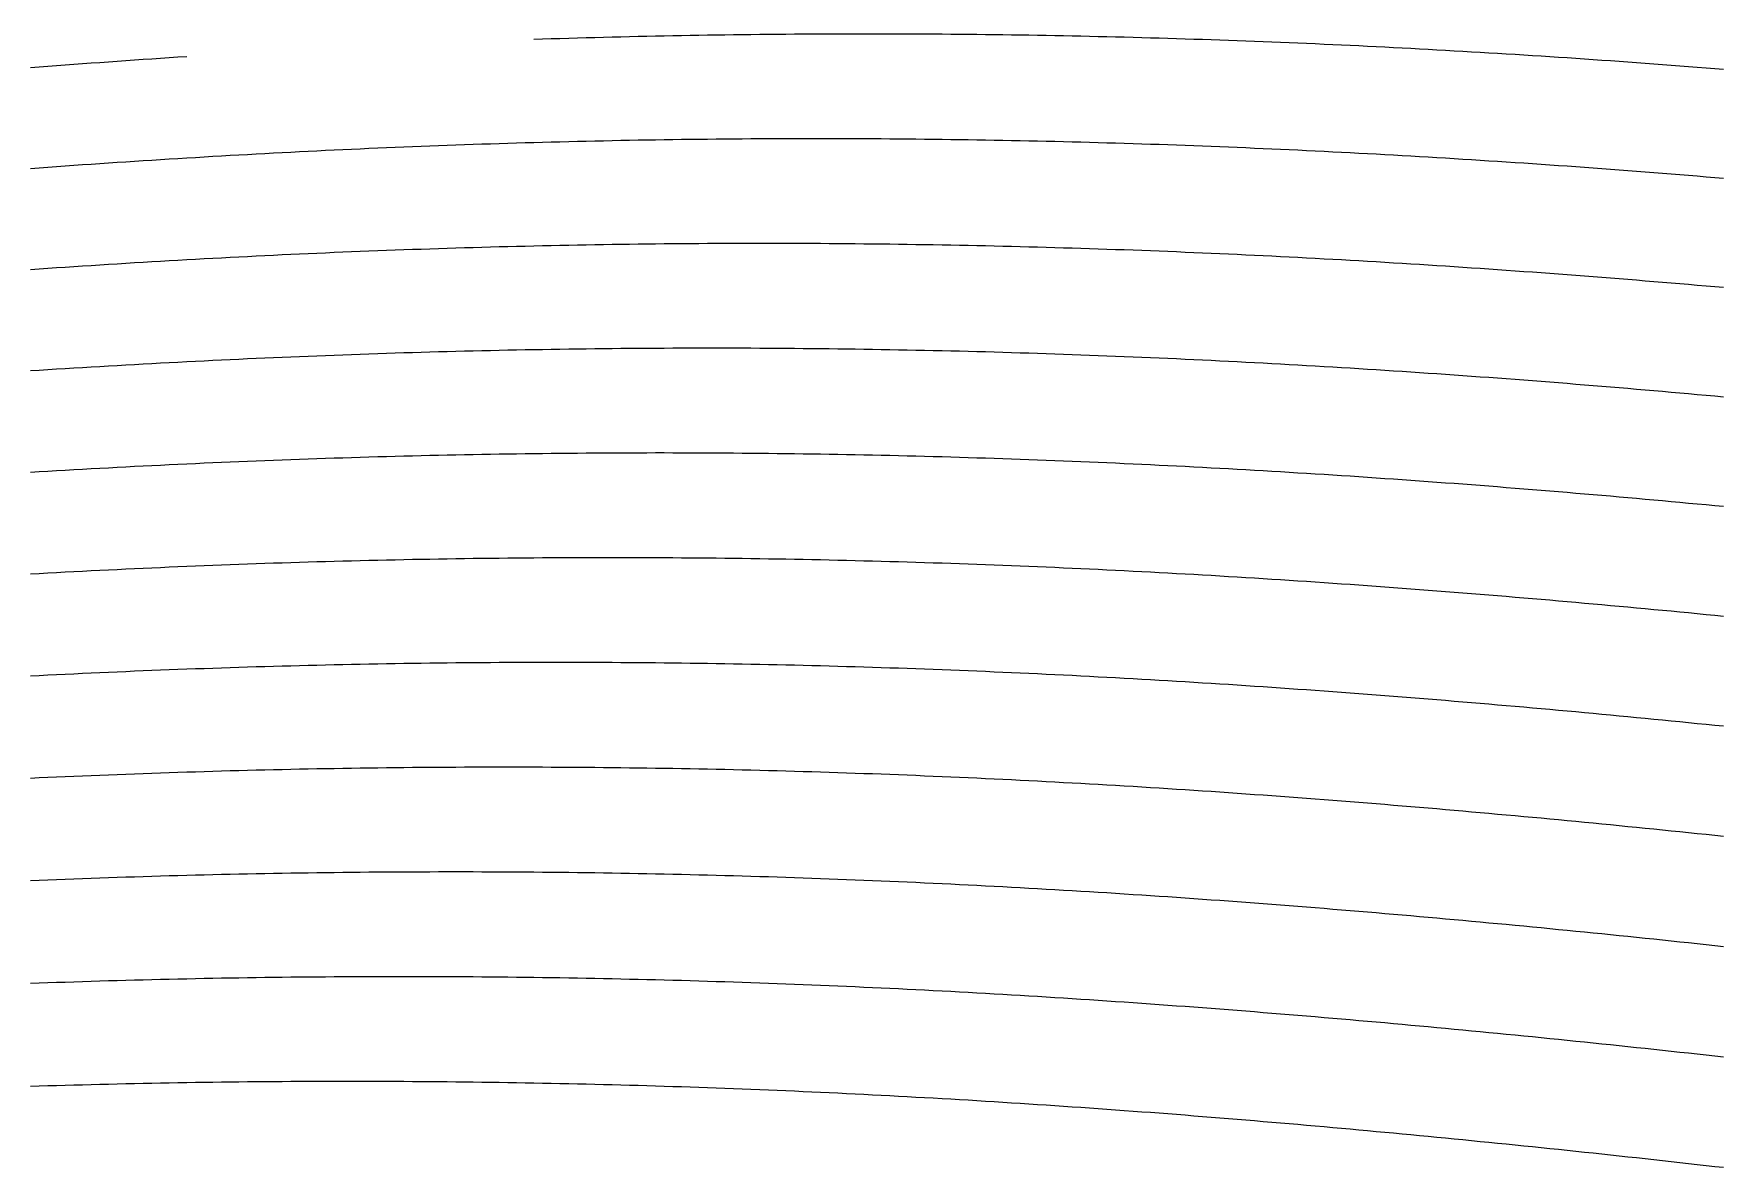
# Model space of a CAD drawing. Header units: millimetres. Extents: x 7 to 193, y 7 to 313.
# Drawn here: x 47.19 to 92.21, y 104.8 to 135.1 of the extents above; entities that cross this region are included whole.
import ezdxf

# ---------------------------------------------------------------- set-up
doc = ezdxf.new("R2010")
doc.units = ezdxf.units.MM
doc.layers.add('STUDY_GUIDES', color=7, linetype='Continuous')

msp = doc.modelspace()

# ---------------------------------------------------------------- linework, layer by layer
at = {"layer": 'STUDY_GUIDES'}
for points in [[(60.56, 134.952), (60.792, 134.9595), (61.024, 134.9669), (61.256, 134.9741), (61.488, 134.9811), (61.72, 134.9879), (61.952, 134.9945), (62.184, 135.0009), (62.416, 135.0071), (62.648, 135.0131), (62.88, 135.0189), (63.112, 135.0245), (63.344, 135.0299), (63.576, 135.0351), (63.808, 135.0401), (64.04, 135.0449), (64.272, 135.0495), (64.504, 135.0539), (64.736, 135.0581), (64.968, 135.0621), (65.2, 135.0659), (65.432, 135.0695), (65.664, 135.0729), (65.896, 135.0761), (66.128, 135.0791), (66.36, 135.0819), (66.592, 135.0845), (66.824, 135.0869), (67.056, 135.0891), (67.288, 135.0911), (67.52, 135.0929), (67.752, 135.0945), (67.984, 135.0959), (68.216, 135.0971), (68.448, 135.0981), (68.68, 135.0988), (68.912, 135.0994), (69.144, 135.0998), (69.376, 135.1), (69.608, 135.1), (69.84, 135.0997), (70.072, 135.0993), (70.304, 135.0987), (70.536, 135.0978), (70.768, 135.0968), (71, 135.0956), (71.232, 135.0941), (71.464, 135.0925), (71.696, 135.0906), (71.928, 135.0886), (72.16, 135.0864), (72.392, 135.0839), (72.624, 135.0813), (72.856, 135.0784), (73.088, 135.0754), (73.32, 135.0721), (73.552, 135.0686), (73.784, 135.065), (74.016, 135.0611), (74.248, 135.0571), (74.48, 135.0528), (74.712, 135.0484), (74.944, 135.0437), (75.176, 135.0389), (75.408, 135.0338), (75.64, 135.0286), (75.872, 135.0231), (76.104, 135.0175), (76.336, 135.0116), (76.568, 135.0056), (76.8, 134.9993), (77.032, 134.9929), (77.264, 134.9862), (77.496, 134.9794), (77.728, 134.9724), (77.96, 134.9651), (78.192, 134.9577), (78.424, 134.9501), (78.656, 134.9423), (78.888, 134.9342), (79.12, 134.926), (79.352, 134.9176), (79.584, 134.909), (79.816, 134.9003), (80.048, 134.8913), (80.28, 134.8821), (80.512, 134.8727), (80.744, 134.8632), (80.976, 134.8534), (81.208, 134.8435), (81.44, 134.8333), (81.672, 134.823), (81.904, 134.8125), (82.136, 134.8018), (82.368, 134.7909), (82.6, 134.7798), (82.832, 134.7686), (83.064, 134.7571), (83.296, 134.7455), (83.528, 134.7337), (83.76, 134.7216), (83.992, 134.7094), (84.224, 134.6971), (84.456, 134.6845), (84.688, 134.6717), (84.92, 134.6588), (85.152, 134.6457), (85.384, 134.6324), (85.616, 134.6189), (85.848, 134.6053), (86.08, 134.5914), (86.312, 134.5774), (86.544, 134.5632), (86.776, 134.5488), (87.008, 134.5343), (87.24, 134.5196), (87.472, 134.5047), (87.704, 134.4896), (87.936, 134.4743), (88.168, 134.4589), (88.4, 134.4433), (88.632, 134.4275), (88.864, 134.4116), (89.096, 134.3955), (89.328, 134.3792), (89.56, 134.3627), (89.792, 134.3461), (90.024, 134.3293), (90.256, 134.3123), (90.488, 134.2952), (90.72, 134.2779), (90.952, 134.2605), (91.184, 134.2428), (91.416, 134.225), (91.648, 134.2071), (91.88, 134.189), (92.112, 134.1707), (92.344, 134.1523)], [(47.104, 134.1934), (47.336, 134.2115), (47.568, 134.2294), (47.8, 134.2472), (48.032, 134.2648), (48.264, 134.2822), (48.496, 134.2994), (48.728, 134.3165), (48.96, 134.3334), (49.192, 134.3502), (49.424, 134.3668), (49.656, 134.3832), (49.888, 134.3994), (50.12, 134.4155), (50.352, 134.4314), (50.584, 134.4472), (50.816, 134.4627), (51.048, 134.4781), (51.28, 134.4933)], [(47.104, 131.4989), (47.336, 131.516), (47.568, 131.5329), (47.8, 131.5497), (48.032, 131.5663), (48.264, 131.5827), (48.496, 131.5989), (48.728, 131.615), (48.96, 131.6309), (49.192, 131.6467), (49.424, 131.6622), (49.656, 131.6776), (49.888, 131.6928), (50.12, 131.7079), (50.352, 131.7227), (50.584, 131.7374), (50.816, 131.7519), (51.048, 131.7663), (51.28, 131.7804), (51.512, 131.7944), (51.744, 131.8082), (51.976, 131.8218), (52.208, 131.8353), (52.44, 131.8485), (52.672, 131.8616), (52.904, 131.8745), (53.136, 131.8872), (53.368, 131.8997), (53.6, 131.9121), (53.832, 131.9242), (54.064, 131.9362), (54.296, 131.948), (54.528, 131.9596), (54.76, 131.971), (54.992, 131.9822), (55.224, 131.9933), (55.456, 132.0041), (55.688, 132.0148), (55.92, 132.0253), (56.152, 132.0355), (56.384, 132.0456), (56.616, 132.0555), (56.848, 132.0652), (57.08, 132.0748), (57.312, 132.0841), (57.544, 132.0932), (57.776, 132.1022), (58.008, 132.1109), (58.24, 132.1195), (58.472, 132.1278), (58.704, 132.136), (58.936, 132.144), (59.168, 132.1517), (59.4, 132.1593), (59.632, 132.1667), (59.864, 132.1739), (60.096, 132.1809), (60.328, 132.1877), (60.56, 132.1943), (60.792, 132.2007), (61.024, 132.2069), (61.256, 132.2129), (61.488, 132.2187), (61.72, 132.2243), (61.952, 132.2297), (62.184, 132.2349), (62.416, 132.2399), (62.648, 132.2447), (62.88, 132.2493), (63.112, 132.2538), (63.344, 132.258), (63.576, 132.262), (63.808, 132.2658), (64.04, 132.2694), (64.272, 132.2728), (64.504, 132.276), (64.736, 132.279), (64.968, 132.2818), (65.2, 132.2844), (65.432, 132.2869), (65.664, 132.2891), (65.896, 132.2911), (66.128, 132.2929), (66.36, 132.2945), (66.592, 132.2958), (66.824, 132.297), (67.056, 132.298), (67.288, 132.2988), (67.52, 132.2994), (67.752, 132.2998), (67.984, 132.3), (68.216, 132.3), (68.448, 132.2997), (68.68, 132.2993), (68.912, 132.2987), (69.144, 132.2979), (69.376, 132.2968), (69.608, 132.2956), (69.84, 132.2942), (70.072, 132.2925), (70.304, 132.2907), (70.536, 132.2887), (70.768, 132.2864), (71, 132.284), (71.232, 132.2813), (71.464, 132.2785), (71.696, 132.2755), (71.928, 132.2722), (72.16, 132.2688), (72.392, 132.2651), (72.624, 132.2613), (72.856, 132.2572), (73.088, 132.253), (73.32, 132.2485), (73.552, 132.2439), (73.784, 132.239), (74.016, 132.234), (74.248, 132.2287), (74.48, 132.2233), (74.712, 132.2176), (74.944, 132.2118), (75.176, 132.2058), (75.408, 132.1995), (75.64, 132.1931), (75.872, 132.1864), (76.104, 132.1796), (76.336, 132.1726), (76.568, 132.1654), (76.8, 132.1579), (77.032, 132.1503), (77.264, 132.1425), (77.496, 132.1345), (77.728, 132.1263), (77.96, 132.1179), (78.192, 132.1093), (78.424, 132.1005), (78.656, 132.0916), (78.888, 132.0824), (79.12, 132.073), (79.352, 132.0635), (79.584, 132.0537), (79.816, 132.0438), (80.048, 132.0337), (80.28, 132.0234), (80.512, 132.0128), (80.744, 132.0022), (80.976, 131.9913), (81.208, 131.9802), (81.44, 131.9689), (81.672, 131.9575), (81.904, 131.9459), (82.136, 131.934), (82.368, 131.922), (82.6, 131.9098), (82.832, 131.8975), (83.064, 131.8849), (83.296, 131.8722), (83.528, 131.8592), (83.76, 131.8461), (83.992, 131.8328), (84.224, 131.8194), (84.456, 131.8057), (84.688, 131.7919), (84.92, 131.7779), (85.152, 131.7637), (85.384, 131.7493), (85.616, 131.7348), (85.848, 131.72), (86.08, 131.7051), (86.312, 131.6901), (86.544, 131.6748), (86.776, 131.6594), (87.008, 131.6438), (87.24, 131.628), (87.472, 131.6121), (87.704, 131.596), (87.936, 131.5797), (88.168, 131.5632), (88.4, 131.5466), (88.632, 131.5298), (88.864, 131.5129), (89.096, 131.4958), (89.328, 131.4785), (89.56, 131.461), (89.792, 131.4434), (90.024, 131.4256), (90.256, 131.4077), (90.488, 131.3896), (90.72, 131.3713), (90.952, 131.3529), (91.184, 131.3343), (91.416, 131.3155), (91.648, 131.2966), (91.88, 131.2775), (92.112, 131.2583), (92.344, 131.239)], [(47.104, 128.7984), (47.336, 128.8145), (47.568, 128.8304), (47.8, 128.8462), (48.032, 128.8617), (48.264, 128.8771), (48.496, 128.8924), (48.728, 128.9074), (48.96, 128.9223), (49.192, 128.937), (49.424, 128.9515), (49.656, 128.9658), (49.888, 128.98), (50.12, 128.994), (50.352, 129.0078), (50.584, 129.0214), (50.816, 129.0348), (51.048, 129.0481), (51.28, 129.0612), (51.512, 129.0741), (51.744, 129.0868), (51.976, 129.0993), (52.208, 129.1117), (52.44, 129.1238), (52.672, 129.1358), (52.904, 129.1476), (53.136, 129.1592), (53.368, 129.1706), (53.6, 129.1819), (53.832, 129.1929), (54.064, 129.2038), (54.296, 129.2144), (54.528, 129.2249), (54.76, 129.2352), (54.992, 129.2453), (55.224, 129.2552), (55.456, 129.2649), (55.688, 129.2745), (55.92, 129.2838), (56.152, 129.2929), (56.384, 129.3019), (56.616, 129.3106), (56.848, 129.3192), (57.08, 129.3276), (57.312, 129.3357), (57.544, 129.3437), (57.776, 129.3515), (58.008, 129.3591), (58.24, 129.3665), (58.472, 129.3737), (58.704, 129.3807), (58.936, 129.3875), (59.168, 129.3941), (59.4, 129.4005), (59.632, 129.4067), (59.864, 129.4127), (60.096, 129.4185), (60.328, 129.4241), (60.56, 129.4295), (60.792, 129.4347), (61.024, 129.4398), (61.256, 129.4446), (61.488, 129.4492), (61.72, 129.4536), (61.952, 129.4578), (62.184, 129.4619), (62.416, 129.4657), (62.648, 129.4693), (62.88, 129.4727), (63.112, 129.4759), (63.344, 129.4789), (63.576, 129.4818), (63.808, 129.4844), (64.04, 129.4868), (64.272, 129.489), (64.504, 129.491), (64.736, 129.4928), (64.968, 129.4944), (65.2, 129.4958), (65.432, 129.497), (65.664, 129.498), (65.896, 129.4988), (66.128, 129.4994), (66.36, 129.4998), (66.592, 129.5), (66.824, 129.5), (67.056, 129.4998), (67.288, 129.4993), (67.52, 129.4987), (67.752, 129.4979), (67.984, 129.4969), (68.216, 129.4957), (68.448, 129.4942), (68.68, 129.4926), (68.912, 129.4908), (69.144, 129.4887), (69.376, 129.4865), (69.608, 129.4841), (69.84, 129.4814), (70.072, 129.4786), (70.304, 129.4756), (70.536, 129.4723), (70.768, 129.4689), (71, 129.4652), (71.232, 129.4614), (71.464, 129.4573), (71.696, 129.4531), (71.928, 129.4487), (72.16, 129.444), (72.392, 129.4392), (72.624, 129.4341), (72.856, 129.4289), (73.088, 129.4235), (73.32, 129.4178), (73.552, 129.412), (73.784, 129.4059), (74.016, 129.3997), (74.248, 129.3933), (74.48, 129.3867), (74.712, 129.3798), (74.944, 129.3728), (75.176, 129.3656), (75.408, 129.3582), (75.64, 129.3506), (75.872, 129.3428), (76.104, 129.3348), (76.336, 129.3266), (76.568, 129.3182), (76.8, 129.3096), (77.032, 129.3008), (77.264, 129.2918), (77.496, 129.2827), (77.728, 129.2733), (77.96, 129.2638), (78.192, 129.254), (78.424, 129.2441), (78.656, 129.234), (78.888, 129.2237), (79.12, 129.2132), (79.352, 129.2025), (79.584, 129.1916), (79.816, 129.1805), (80.048, 129.1693), (80.28, 129.1579), (80.512, 129.1462), (80.744, 129.1344), (80.976, 129.1224), (81.208, 129.1102), (81.44, 129.0979), (81.672, 129.0853), (81.904, 129.0726), (82.136, 129.0596), (82.368, 129.0465), (82.6, 129.0333), (82.832, 129.0198), (83.064, 129.0061), (83.296, 128.9923), (83.528, 128.9783), (83.76, 128.9641), (83.992, 128.9498), (84.224, 128.9352), (84.456, 128.9205), (84.688, 128.9056), (84.92, 128.8905), (85.152, 128.8753), (85.384, 128.8599), (85.616, 128.8443), (85.848, 128.8285), (86.08, 128.8126), (86.312, 128.7965), (86.544, 128.7802), (86.776, 128.7638), (87.008, 128.7471), (87.24, 128.7304), (87.472, 128.7134), (87.704, 128.6963), (87.936, 128.679), (88.168, 128.6616), (88.4, 128.6439), (88.632, 128.6262), (88.864, 128.6082), (89.096, 128.5901), (89.328, 128.5719), (89.56, 128.5534), (89.792, 128.5349), (90.024, 128.5161), (90.256, 128.4972), (90.488, 128.4782), (90.72, 128.4589), (90.952, 128.4396), (91.184, 128.42), (91.416, 128.4004), (91.648, 128.3805), (91.88, 128.3606), (92.112, 128.3404), (92.344, 128.3201)], [(47.104, 126.0919), (47.336, 126.1069), (47.568, 126.1218), (47.8, 126.1365), (48.032, 126.151), (48.264, 126.1654), (48.496, 126.1795), (48.728, 126.1935), (48.96, 126.2073), (49.192, 126.221), (49.424, 126.2344), (49.656, 126.2477), (49.888, 126.2608), (50.12, 126.2737), (50.352, 126.2864), (50.584, 126.2989), (50.816, 126.3113), (51.048, 126.3235), (51.28, 126.3355), (51.512, 126.3472), (51.744, 126.3589), (51.976, 126.3703), (52.208, 126.3815), (52.44, 126.3926), (52.672, 126.4034), (52.904, 126.4141), (53.136, 126.4246), (53.368, 126.4349), (53.6, 126.445), (53.832, 126.4549), (54.064, 126.4646), (54.296, 126.4742), (54.528, 126.4835), (54.76, 126.4926), (54.992, 126.5016), (55.224, 126.5104), (55.456, 126.5189), (55.688, 126.5273), (55.92, 126.5355), (56.152, 126.5435), (56.384, 126.5512), (56.616, 126.5588), (56.848, 126.5662), (57.08, 126.5734), (57.312, 126.5804), (57.544, 126.5872), (57.776, 126.5939), (58.008, 126.6003), (58.24, 126.6065), (58.472, 126.6125), (58.704, 126.6183), (58.936, 126.6239), (59.168, 126.6294), (59.4, 126.6346), (59.632, 126.6396), (59.864, 126.6444), (60.096, 126.6491), (60.328, 126.6535), (60.56, 126.6577), (60.792, 126.6617), (61.024, 126.6656), (61.256, 126.6692), (61.488, 126.6726), (61.72, 126.6758), (61.952, 126.6788), (62.184, 126.6817), (62.416, 126.6843), (62.648, 126.6867), (62.88, 126.6889), (63.112, 126.6909), (63.344, 126.6927), (63.576, 126.6944), (63.808, 126.6958), (64.04, 126.697), (64.272, 126.698), (64.504, 126.6988), (64.736, 126.6994), (64.968, 126.6998), (65.2, 126.7), (65.432, 126.7), (65.664, 126.6998), (65.896, 126.6994), (66.128, 126.6987), (66.36, 126.6979), (66.592, 126.6969), (66.824, 126.6957), (67.056, 126.6943), (67.288, 126.6927), (67.52, 126.6908), (67.752, 126.6888), (67.984, 126.6866), (68.216, 126.6841), (68.448, 126.6815), (68.68, 126.6787), (68.912, 126.6757), (69.144, 126.6724), (69.376, 126.669), (69.608, 126.6654), (69.84, 126.6615), (70.072, 126.6575), (70.304, 126.6532), (70.536, 126.6488), (70.768, 126.6442), (71, 126.6393), (71.232, 126.6343), (71.464, 126.6291), (71.696, 126.6236), (71.928, 126.618), (72.16, 126.6122), (72.392, 126.6061), (72.624, 126.5999), (72.856, 126.5935), (73.088, 126.5869), (73.32, 126.58), (73.552, 126.573), (73.784, 126.5658), (74.016, 126.5584), (74.248, 126.5508), (74.48, 126.543), (74.712, 126.535), (74.944, 126.5268), (75.176, 126.5184), (75.408, 126.5099), (75.64, 126.5011), (75.872, 126.4921), (76.104, 126.483), (76.336, 126.4736), (76.568, 126.4641), (76.8, 126.4544), (77.032, 126.4444), (77.264, 126.4343), (77.496, 126.424), (77.728, 126.4135), (77.96, 126.4028), (78.192, 126.392), (78.424, 126.3809), (78.656, 126.3697), (78.888, 126.3582), (79.12, 126.3466), (79.352, 126.3348), (79.584, 126.3228), (79.816, 126.3106), (80.048, 126.2982), (80.28, 126.2857), (80.512, 126.273), (80.744, 126.2601), (80.976, 126.247), (81.208, 126.2337), (81.44, 126.2202), (81.672, 126.2066), (81.904, 126.1928), (82.136, 126.1788), (82.368, 126.1646), (82.6, 126.1502), (82.832, 126.1357), (83.064, 126.121), (83.296, 126.1061), (83.528, 126.091), (83.76, 126.0758), (83.992, 126.0604), (84.224, 126.0448), (84.456, 126.029), (84.688, 126.0131), (84.92, 125.997), (85.152, 125.9807), (85.384, 125.9643), (85.616, 125.9477), (85.848, 125.9309), (86.08, 125.914), (86.312, 125.8968), (86.544, 125.8796), (86.776, 125.8621), (87.008, 125.8445), (87.24, 125.8267), (87.472, 125.8088), (87.704, 125.7907), (87.936, 125.7724), (88.168, 125.754), (88.4, 125.7354), (88.632, 125.7167), (88.864, 125.6978), (89.096, 125.6788), (89.328, 125.6595), (89.56, 125.6402), (89.792, 125.6207), (90.024, 125.601), (90.256, 125.5812), (90.488, 125.5612), (90.72, 125.5411), (90.952, 125.5208), (91.184, 125.5004), (91.416, 125.4798), (91.648, 125.4591), (91.88, 125.4382), (92.112, 125.4172), (92.344, 125.396)], [(47.104, 123.3791), (47.336, 123.3931), (47.568, 123.4069), (47.8, 123.4205), (48.032, 123.434), (48.264, 123.4473), (48.496, 123.4604), (48.728, 123.4733), (48.96, 123.486), (49.192, 123.4985), (49.424, 123.5109), (49.656, 123.5231), (49.888, 123.5351), (50.12, 123.5469), (50.352, 123.5585), (50.584, 123.5699), (50.816, 123.5812), (51.048, 123.5922), (51.28, 123.6031), (51.512, 123.6138), (51.744, 123.6243), (51.976, 123.6346), (52.208, 123.6447), (52.44, 123.6546), (52.672, 123.6643), (52.904, 123.6739), (53.136, 123.6832), (53.368, 123.6924), (53.6, 123.7013), (53.832, 123.7101), (54.064, 123.7187), (54.296, 123.727), (54.528, 123.7352), (54.76, 123.7432), (54.992, 123.751), (55.224, 123.7586), (55.456, 123.766), (55.688, 123.7732), (55.92, 123.7802), (56.152, 123.787), (56.384, 123.7936), (56.616, 123.8001), (56.848, 123.8063), (57.08, 123.8123), (57.312, 123.8181), (57.544, 123.8238), (57.776, 123.8292), (58.008, 123.8344), (58.24, 123.8395), (58.472, 123.8443), (58.704, 123.8489), (58.936, 123.8533), (59.168, 123.8576), (59.4, 123.8616), (59.632, 123.8654), (59.864, 123.8691), (60.096, 123.8725), (60.328, 123.8757), (60.56, 123.8788), (60.792, 123.8816), (61.024, 123.8842), (61.256, 123.8866), (61.488, 123.8889), (61.72, 123.8909), (61.952, 123.8927), (62.184, 123.8943), (62.416, 123.8957), (62.648, 123.8969), (62.88, 123.898), (63.112, 123.8988), (63.344, 123.8994), (63.576, 123.8998), (63.808, 123.9), (64.04, 123.9), (64.272, 123.8998), (64.504, 123.8994), (64.736, 123.8988), (64.968, 123.898), (65.2, 123.8969), (65.432, 123.8957), (65.664, 123.8943), (65.896, 123.8927), (66.128, 123.8909), (66.36, 123.8889), (66.592, 123.8866), (66.824, 123.8842), (67.056, 123.8816), (67.288, 123.8788), (67.52, 123.8758), (67.752, 123.8725), (67.984, 123.8691), (68.216, 123.8655), (68.448, 123.8616), (68.68, 123.8576), (68.912, 123.8534), (69.144, 123.8489), (69.376, 123.8443), (69.608, 123.8395), (69.84, 123.8345), (70.072, 123.8292), (70.304, 123.8238), (70.536, 123.8182), (70.768, 123.8124), (71, 123.8063), (71.232, 123.8001), (71.464, 123.7937), (71.696, 123.7871), (71.928, 123.7803), (72.16, 123.7733), (72.392, 123.7661), (72.624, 123.7587), (72.856, 123.7511), (73.088, 123.7433), (73.32, 123.7353), (73.552, 123.7271), (73.784, 123.7187), (74.016, 123.7101), (74.248, 123.7014), (74.48, 123.6924), (74.712, 123.6833), (74.944, 123.6739), (75.176, 123.6644), (75.408, 123.6547), (75.64, 123.6447), (75.872, 123.6346), (76.104, 123.6243), (76.336, 123.6139), (76.568, 123.6032), (76.8, 123.5923), (77.032, 123.5813), (77.264, 123.57), (77.496, 123.5586), (77.728, 123.547), (77.96, 123.5352), (78.192, 123.5232), (78.424, 123.511), (78.656, 123.4986), (78.888, 123.4861), (79.12, 123.4734), (79.352, 123.4605), (79.584, 123.4474), (79.816, 123.4341), (80.048, 123.4206), (80.28, 123.407), (80.512, 123.3932), (80.744, 123.3792), (80.976, 123.365), (81.208, 123.3507), (81.44, 123.3361), (81.672, 123.3214), (81.904, 123.3066), (82.136, 123.2915), (82.368, 123.2763), (82.6, 123.2609), (82.832, 123.2453), (83.064, 123.2295), (83.296, 123.2136), (83.528, 123.1975), (83.76, 123.1812), (83.992, 123.1648), (84.224, 123.1482), (84.456, 123.1314), (84.688, 123.1145), (84.92, 123.0974), (85.152, 123.0801), (85.384, 123.0627), (85.616, 123.0451), (85.848, 123.0273), (86.08, 123.0094), (86.312, 122.9913), (86.544, 122.973), (86.776, 122.9546), (87.008, 122.936), (87.24, 122.9173), (87.472, 122.8984), (87.704, 122.8794), (87.936, 122.8602), (88.168, 122.8408), (88.4, 122.8213), (88.632, 122.8016), (88.864, 122.7818), (89.096, 122.7618), (89.328, 122.7417), (89.56, 122.7214), (89.792, 122.701), (90.024, 122.6804), (90.256, 122.6597), (90.488, 122.6389), (90.72, 122.6178), (90.952, 122.5967), (91.184, 122.5754), (91.416, 122.5539), (91.648, 122.5324), (91.88, 122.5106), (92.112, 122.4888), (92.344, 122.4668)], [(47.104, 120.66), (47.336, 120.6729), (47.568, 120.6856), (47.8, 120.6982), (48.032, 120.7105), (48.264, 120.7227), (48.496, 120.7347), (48.728, 120.7465), (48.96, 120.7581), (49.192, 120.7696), (49.424, 120.7808), (49.656, 120.7919), (49.888, 120.8028), (50.12, 120.8134), (50.352, 120.8239), (50.584, 120.8342), (50.816, 120.8444), (51.048, 120.8543), (51.28, 120.864), (51.512, 120.8736), (51.744, 120.8829), (51.976, 120.8921), (52.208, 120.901), (52.44, 120.9098), (52.672, 120.9184), (52.904, 120.9268), (53.136, 120.935), (53.368, 120.943), (53.6, 120.9508), (53.832, 120.9584), (54.064, 120.9658), (54.296, 120.973), (54.528, 120.98), (54.76, 120.9868), (54.992, 120.9934), (55.224, 120.9999), (55.456, 121.0061), (55.688, 121.0121), (55.92, 121.018), (56.152, 121.0236), (56.384, 121.029), (56.616, 121.0343), (56.848, 121.0393), (57.08, 121.0441), (57.312, 121.0488), (57.544, 121.0532), (57.776, 121.0574), (58.008, 121.0615), (58.24, 121.0653), (58.472, 121.069), (58.704, 121.0724), (58.936, 121.0756), (59.168, 121.0787), (59.4, 121.0815), (59.632, 121.0841), (59.864, 121.0866), (60.096, 121.0888), (60.328, 121.0908), (60.56, 121.0926), (60.792, 121.0943), (61.024, 121.0957), (61.256, 121.0969), (61.488, 121.0979), (61.72, 121.0987), (61.952, 121.0994), (62.184, 121.0998), (62.416, 121.1), (62.648, 121.1), (62.88, 121.0998), (63.112, 121.0994), (63.344, 121.0988), (63.576, 121.098), (63.808, 121.097), (64.04, 121.0958), (64.272, 121.0944), (64.504, 121.0928), (64.736, 121.0909), (64.968, 121.0889), (65.2, 121.0867), (65.432, 121.0843), (65.664, 121.0817), (65.896, 121.0789), (66.128, 121.0759), (66.36, 121.0726), (66.592, 121.0692), (66.824, 121.0656), (67.056, 121.0618), (67.288, 121.0577), (67.52, 121.0535), (67.752, 121.0491), (67.984, 121.0445), (68.216, 121.0396), (68.448, 121.0346), (68.68, 121.0294), (68.912, 121.024), (69.144, 121.0184), (69.376, 121.0125), (69.608, 121.0065), (69.84, 121.0003), (70.072, 120.9939), (70.304, 120.9873), (70.536, 120.9805), (70.768, 120.9735), (71, 120.9663), (71.232, 120.9589), (71.464, 120.9513), (71.696, 120.9435), (71.928, 120.9355), (72.16, 120.9274), (72.392, 120.919), (72.624, 120.9104), (72.856, 120.9017), (73.088, 120.8927), (73.32, 120.8836), (73.552, 120.8742), (73.784, 120.8647), (74.016, 120.855), (74.248, 120.8451), (74.48, 120.835), (74.712, 120.8247), (74.944, 120.8142), (75.176, 120.8035), (75.408, 120.7927), (75.64, 120.7816), (75.872, 120.7704), (76.104, 120.7589), (76.336, 120.7473), (76.568, 120.7355), (76.8, 120.7236), (77.032, 120.7114), (77.264, 120.699), (77.496, 120.6865), (77.728, 120.6738), (77.96, 120.6609), (78.192, 120.6478), (78.424, 120.6345), (78.656, 120.6211), (78.888, 120.6074), (79.12, 120.5936), (79.352, 120.5796), (79.584, 120.5655), (79.816, 120.5511), (80.048, 120.5366), (80.28, 120.5219), (80.512, 120.507), (80.744, 120.492), (80.976, 120.4768), (81.208, 120.4614), (81.44, 120.4458), (81.672, 120.43), (81.904, 120.4141), (82.136, 120.398), (82.368, 120.3818), (82.6, 120.3653), (82.832, 120.3487), (83.064, 120.332), (83.296, 120.315), (83.528, 120.2979), (83.76, 120.2807), (83.992, 120.2632), (84.224, 120.2456), (84.456, 120.2279), (84.688, 120.2099), (84.92, 120.1919), (85.152, 120.1736), (85.384, 120.1552), (85.616, 120.1366), (85.848, 120.1179), (86.08, 120.099), (86.312, 120.08), (86.544, 120.0608), (86.776, 120.0414), (87.008, 120.0219), (87.24, 120.0022), (87.472, 119.9824), (87.704, 119.9625), (87.936, 119.9423), (88.168, 119.9221), (88.4, 119.9017), (88.632, 119.8811), (88.864, 119.8604), (89.096, 119.8395), (89.328, 119.8185), (89.56, 119.7974), (89.792, 119.7761), (90.024, 119.7546), (90.256, 119.7331), (90.488, 119.7113), (90.72, 119.6895), (90.952, 119.6675), (91.184, 119.6453), (91.416, 119.6231), (91.648, 119.6007), (91.88, 119.5781), (92.112, 119.5554), (92.344, 119.5326)], [(47.104, 117.9343), (47.336, 117.9461), (47.568, 117.9578), (47.8, 117.9692), (48.032, 117.9805), (48.264, 117.9915), (48.496, 118.0024), (48.728, 118.0131), (48.96, 118.0236), (49.192, 118.0339), (49.424, 118.044), (49.656, 118.054), (49.888, 118.0637), (50.12, 118.0733), (50.352, 118.0826), (50.584, 118.0918), (50.816, 118.1008), (51.048, 118.1095), (51.28, 118.1181), (51.512, 118.1265), (51.744, 118.1347), (51.976, 118.1427), (52.208, 118.1505), (52.44, 118.1581), (52.672, 118.1655), (52.904, 118.1728), (53.136, 118.1798), (53.368, 118.1866), (53.6, 118.1932), (53.832, 118.1997), (54.064, 118.2059), (54.296, 118.2119), (54.528, 118.2178), (54.76, 118.2234), (54.992, 118.2289), (55.224, 118.2341), (55.456, 118.2391), (55.688, 118.244), (55.92, 118.2486), (56.152, 118.2531), (56.384, 118.2573), (56.616, 118.2614), (56.848, 118.2652), (57.08, 118.2688), (57.312, 118.2723), (57.544, 118.2755), (57.776, 118.2786), (58.008, 118.2814), (58.24, 118.284), (58.472, 118.2865), (58.704, 118.2887), (58.936, 118.2908), (59.168, 118.2926), (59.4, 118.2942), (59.632, 118.2956), (59.864, 118.2969), (60.096, 118.2979), (60.328, 118.2987), (60.56, 118.2993), (60.792, 118.2998), (61.024, 118.3), (61.256, 118.3), (61.488, 118.2998), (61.72, 118.2994), (61.952, 118.2988), (62.184, 118.298), (62.416, 118.297), (62.648, 118.2958), (62.88, 118.2944), (63.112, 118.2928), (63.344, 118.291), (63.576, 118.289), (63.808, 118.2868), (64.04, 118.2844), (64.272, 118.2818), (64.504, 118.279), (64.736, 118.276), (64.968, 118.2727), (65.2, 118.2693), (65.432, 118.2657), (65.664, 118.2619), (65.896, 118.2579), (66.128, 118.2537), (66.36, 118.2492), (66.592, 118.2446), (66.824, 118.2398), (67.056, 118.2348), (67.288, 118.2296), (67.52, 118.2242), (67.752, 118.2185), (67.984, 118.2127), (68.216, 118.2067), (68.448, 118.2005), (68.68, 118.1941), (68.912, 118.1875), (69.144, 118.1807), (69.376, 118.1737), (69.608, 118.1665), (69.84, 118.1591), (70.072, 118.1515), (70.304, 118.1438), (70.536, 118.1358), (70.768, 118.1276), (71, 118.1193), (71.232, 118.1107), (71.464, 118.1019), (71.696, 118.093), (71.928, 118.0839), (72.16, 118.0745), (72.392, 118.065), (72.624, 118.0553), (72.856, 118.0454), (73.088, 118.0353), (73.32, 118.025), (73.552, 118.0145), (73.784, 118.0039), (74.016, 117.993), (74.248, 117.982), (74.48, 117.9707), (74.712, 117.9593), (74.944, 117.9477), (75.176, 117.9359), (75.408, 117.9239), (75.64, 117.9118), (75.872, 117.8994), (76.104, 117.8869), (76.336, 117.8742), (76.568, 117.8613), (76.8, 117.8482), (77.032, 117.8349), (77.264, 117.8215), (77.496, 117.8079), (77.728, 117.7941), (77.96, 117.7801), (78.192, 117.7659), (78.424, 117.7516), (78.656, 117.7371), (78.888, 117.7224), (79.12, 117.7075), (79.352, 117.6925), (79.584, 117.6772), (79.816, 117.6618), (80.048, 117.6463), (80.28, 117.6305), (80.512, 117.6146), (80.744, 117.5985), (80.976, 117.5823), (81.208, 117.5659), (81.44, 117.5493), (81.672, 117.5325), (81.904, 117.5156), (82.136, 117.4985), (82.368, 117.4812), (82.6, 117.4638), (82.832, 117.4462), (83.064, 117.4284), (83.296, 117.4105), (83.528, 117.3924), (83.76, 117.3742), (83.992, 117.3558), (84.224, 117.3372), (84.456, 117.3185), (84.688, 117.2996), (84.92, 117.2806), (85.152, 117.2614), (85.384, 117.242), (85.616, 117.2225), (85.848, 117.2029), (86.08, 117.1831), (86.312, 117.1631), (86.544, 117.143), (86.776, 117.1227), (87.008, 117.1023), (87.24, 117.0817), (87.472, 117.061), (87.704, 117.0402), (87.936, 117.0192), (88.168, 116.998), (88.4, 116.9767), (88.632, 116.9553), (88.864, 116.9337), (89.096, 116.912), (89.328, 116.8902), (89.56, 116.8682), (89.792, 116.846), (90.024, 116.8238), (90.256, 116.8014), (90.488, 116.7788), (90.72, 116.7562), (90.952, 116.7334), (91.184, 116.7104), (91.416, 116.6874), (91.648, 116.6642), (91.88, 116.6408), (92.112, 116.6174), (92.344, 116.5938)], [(47.104, 115.2021), (47.336, 115.2128), (47.568, 115.2233), (47.8, 115.2336), (48.032, 115.2437), (48.264, 115.2537), (48.496, 115.2634), (48.728, 115.273), (48.96, 115.2823), (49.192, 115.2915), (49.424, 115.3005), (49.656, 115.3093), (49.888, 115.3178), (50.12, 115.3262), (50.352, 115.3344), (50.584, 115.3425), (50.816, 115.3503), (51.048, 115.3579), (51.28, 115.3653), (51.512, 115.3725), (51.744, 115.3796), (51.976, 115.3864), (52.208, 115.393), (52.44, 115.3995), (52.672, 115.4057), (52.904, 115.4117), (53.136, 115.4176), (53.368, 115.4232), (53.6, 115.4287), (53.832, 115.4339), (54.064, 115.439), (54.296, 115.4438), (54.528, 115.4485), (54.76, 115.4529), (54.992, 115.4572), (55.224, 115.4612), (55.456, 115.4651), (55.688, 115.4687), (55.92, 115.4722), (56.152, 115.4754), (56.384, 115.4785), (56.616, 115.4813), (56.848, 115.484), (57.08, 115.4864), (57.312, 115.4887), (57.544, 115.4907), (57.776, 115.4925), (58.008, 115.4942), (58.24, 115.4956), (58.472, 115.4968), (58.704, 115.4979), (58.936, 115.4987), (59.168, 115.4993), (59.4, 115.4997), (59.632, 115.5), (59.864, 115.5), (60.096, 115.4998), (60.328, 115.4994), (60.56, 115.4988), (60.792, 115.498), (61.024, 115.4971), (61.256, 115.4959), (61.488, 115.4945), (61.72, 115.4929), (61.952, 115.4911), (62.184, 115.4891), (62.416, 115.4869), (62.648, 115.4845), (62.88, 115.4819), (63.112, 115.4791), (63.344, 115.476), (63.576, 115.4728), (63.808, 115.4694), (64.04, 115.4658), (64.272, 115.462), (64.504, 115.458), (64.736, 115.4538), (64.968, 115.4494), (65.2, 115.4448), (65.432, 115.44), (65.664, 115.4349), (65.896, 115.4297), (66.128, 115.4243), (66.36, 115.4187), (66.592, 115.4129), (66.824, 115.4069), (67.056, 115.4007), (67.288, 115.3943), (67.52, 115.3877), (67.752, 115.3809), (67.984, 115.3739), (68.216, 115.3667), (68.448, 115.3594), (68.68, 115.3518), (68.912, 115.344), (69.144, 115.336), (69.376, 115.3279), (69.608, 115.3195), (69.84, 115.311), (70.072, 115.3022), (70.304, 115.2933), (70.536, 115.2841), (70.768, 115.2748), (71, 115.2653), (71.232, 115.2556), (71.464, 115.2457), (71.696, 115.2356), (71.928, 115.2253), (72.16, 115.2149), (72.392, 115.2042), (72.624, 115.1933), (72.856, 115.1823), (73.088, 115.1711), (73.32, 115.1597), (73.552, 115.1481), (73.784, 115.1363), (74.016, 115.1243), (74.248, 115.1122), (74.48, 115.0998), (74.712, 115.0873), (74.944, 115.0746), (75.176, 115.0617), (75.408, 115.0486), (75.64, 115.0354), (75.872, 115.0219), (76.104, 115.0083), (76.336, 114.9945), (76.568, 114.9805), (76.8, 114.9664), (77.032, 114.952), (77.264, 114.9375), (77.496, 114.9228), (77.728, 114.908), (77.96, 114.8929), (78.192, 114.8777), (78.424, 114.8623), (78.656, 114.8468), (78.888, 114.831), (79.12, 114.8151), (79.352, 114.7991), (79.584, 114.7828), (79.816, 114.7664), (80.048, 114.7498), (80.28, 114.733), (80.512, 114.7161), (80.744, 114.699), (80.976, 114.6818), (81.208, 114.6643), (81.44, 114.6467), (81.672, 114.629), (81.904, 114.6111), (82.136, 114.593), (82.368, 114.5748), (82.6, 114.5564), (82.832, 114.5378), (83.064, 114.5191), (83.296, 114.5002), (83.528, 114.4812), (83.76, 114.462), (83.992, 114.4426), (84.224, 114.4231), (84.456, 114.4035), (84.688, 114.3837), (84.92, 114.3637), (85.152, 114.3436), (85.384, 114.3234), (85.616, 114.303), (85.848, 114.2824), (86.08, 114.2617), (86.312, 114.2408), (86.544, 114.2198), (86.776, 114.1987), (87.008, 114.1774), (87.24, 114.156), (87.472, 114.1344), (87.704, 114.1127), (87.936, 114.0909), (88.168, 114.0689), (88.4, 114.0467), (88.632, 114.0245), (88.864, 114.0021), (89.096, 113.9796), (89.328, 113.9569), (89.56, 113.9341), (89.792, 113.9111), (90.024, 113.8881), (90.256, 113.8649), (90.488, 113.8416), (90.72, 113.8181), (90.952, 113.7945), (91.184, 113.7708), (91.416, 113.747), (91.648, 113.7231), (91.88, 113.699), (92.112, 113.6748), (92.344, 113.6505)], [(47.104, 112.4631), (47.336, 112.4727), (47.568, 112.482), (47.8, 112.4912), (48.032, 112.5002), (48.264, 112.509), (48.496, 112.5176), (48.728, 112.526), (48.96, 112.5342), (49.192, 112.5422), (49.424, 112.55), (49.656, 112.5576), (49.888, 112.5651), (50.12, 112.5723), (50.352, 112.5793), (50.584, 112.5862), (50.816, 112.5928), (51.048, 112.5993), (51.28, 112.6055), (51.512, 112.6116), (51.744, 112.6174), (51.976, 112.6231), (52.208, 112.6285), (52.44, 112.6338), (52.672, 112.6388), (52.904, 112.6437), (53.136, 112.6483), (53.368, 112.6528), (53.6, 112.6571), (53.832, 112.6611), (54.064, 112.665), (54.296, 112.6686), (54.528, 112.6721), (54.76, 112.6753), (54.992, 112.6784), (55.224, 112.6812), (55.456, 112.6839), (55.688, 112.6863), (55.92, 112.6886), (56.152, 112.6906), (56.384, 112.6925), (56.616, 112.6941), (56.848, 112.6956), (57.08, 112.6968), (57.312, 112.6978), (57.544, 112.6987), (57.776, 112.6993), (58.008, 112.6997), (58.24, 112.7), (58.472, 112.7), (58.704, 112.6998), (58.936, 112.6994), (59.168, 112.6989), (59.4, 112.6981), (59.632, 112.6971), (59.864, 112.6959), (60.096, 112.6945), (60.328, 112.6929), (60.56, 112.6911), (60.792, 112.6891), (61.024, 112.6869), (61.256, 112.6845), (61.488, 112.6819), (61.72, 112.6791), (61.952, 112.6761), (62.184, 112.6729), (62.416, 112.6695), (62.648, 112.6659), (62.88, 112.6621), (63.112, 112.6581), (63.344, 112.6539), (63.576, 112.6495), (63.808, 112.6449), (64.04, 112.6401), (64.272, 112.6351), (64.504, 112.6299), (64.736, 112.6245), (64.968, 112.6189), (65.2, 112.6131), (65.432, 112.6071), (65.664, 112.6009), (65.896, 112.5945), (66.128, 112.5879), (66.36, 112.5811), (66.592, 112.5742), (66.824, 112.567), (67.056, 112.5596), (67.288, 112.552), (67.52, 112.5443), (67.752, 112.5363), (67.984, 112.5281), (68.216, 112.5198), (68.448, 112.5112), (68.68, 112.5025), (68.912, 112.4936), (69.144, 112.4844), (69.376, 112.4751), (69.608, 112.4656), (69.84, 112.4559), (70.072, 112.446), (70.304, 112.4359), (70.536, 112.4257), (70.768, 112.4152), (71, 112.4045), (71.232, 112.3937), (71.464, 112.3827), (71.696, 112.3714), (71.928, 112.36), (72.16, 112.3484), (72.392, 112.3367), (72.624, 112.3247), (72.856, 112.3126), (73.088, 112.3002), (73.32, 112.2877), (73.552, 112.275), (73.784, 112.2621), (74.016, 112.249), (74.248, 112.2358), (74.48, 112.2224), (74.712, 112.2087), (74.944, 112.195), (75.176, 112.181), (75.408, 112.1668), (75.64, 112.1525), (75.872, 112.138), (76.104, 112.1233), (76.336, 112.1085), (76.568, 112.0934), (76.8, 112.0782), (77.032, 112.0628), (77.264, 112.0473), (77.496, 112.0315), (77.728, 112.0156), (77.96, 111.9996), (78.192, 111.9833), (78.424, 111.9669), (78.656, 111.9503), (78.888, 111.9336), (79.12, 111.9166), (79.352, 111.8996), (79.584, 111.8823), (79.816, 111.8649), (80.048, 111.8473), (80.28, 111.8296), (80.512, 111.8117), (80.744, 111.7936), (80.976, 111.7753), (81.208, 111.757), (81.44, 111.7384), (81.672, 111.7197), (81.904, 111.7008), (82.136, 111.6818), (82.368, 111.6626), (82.6, 111.6433), (82.832, 111.6238), (83.064, 111.6041), (83.296, 111.5843), (83.528, 111.5644), (83.76, 111.5443), (83.992, 111.524), (84.224, 111.5036), (84.456, 111.4831), (84.688, 111.4624), (84.92, 111.4415), (85.152, 111.4205), (85.384, 111.3994), (85.616, 111.3781), (85.848, 111.3567), (86.08, 111.3351), (86.312, 111.3134), (86.544, 111.2916), (86.776, 111.2696), (87.008, 111.2475), (87.24, 111.2252), (87.472, 111.2028), (87.704, 111.1803), (87.936, 111.1576), (88.168, 111.1348), (88.4, 111.1119), (88.632, 111.0888), (88.864, 111.0656), (89.096, 111.0423), (89.328, 111.0189), (89.56, 110.9953), (89.792, 110.9716), (90.024, 110.9478), (90.256, 110.9238), (90.488, 110.8998), (90.72, 110.8756), (90.952, 110.8513), (91.184, 110.8268), (91.416, 110.8023), (91.648, 110.7776), (91.88, 110.7528), (92.112, 110.728), (92.344, 110.7029)], [(47.104, 109.7173), (47.336, 109.7257), (47.568, 109.7339), (47.8, 109.742), (48.032, 109.7498), (48.264, 109.7574), (48.496, 109.7648), (48.728, 109.7721), (48.96, 109.7791), (49.192, 109.786), (49.424, 109.7926), (49.656, 109.7991), (49.888, 109.8053), (50.12, 109.8114), (50.352, 109.8172), (50.584, 109.8229), (50.816, 109.8283), (51.048, 109.8336), (51.28, 109.8387), (51.512, 109.8435), (51.744, 109.8482), (51.976, 109.8527), (52.208, 109.8569), (52.44, 109.861), (52.672, 109.8648), (52.904, 109.8685), (53.136, 109.872), (53.368, 109.8752), (53.6, 109.8783), (53.832, 109.8811), (54.064, 109.8838), (54.296, 109.8863), (54.528, 109.8885), (54.76, 109.8906), (54.992, 109.8924), (55.224, 109.8941), (55.456, 109.8955), (55.688, 109.8968), (55.92, 109.8978), (56.152, 109.8986), (56.384, 109.8993), (56.616, 109.8997), (56.848, 109.9), (57.08, 109.9), (57.312, 109.8998), (57.544, 109.8994), (57.776, 109.8989), (58.008, 109.8981), (58.24, 109.8971), (58.472, 109.8959), (58.704, 109.8946), (58.936, 109.893), (59.168, 109.8912), (59.4, 109.8892), (59.632, 109.887), (59.864, 109.8846), (60.096, 109.882), (60.328, 109.8792), (60.56, 109.8762), (60.792, 109.8731), (61.024, 109.8697), (61.256, 109.8661), (61.488, 109.8623), (61.72, 109.8583), (61.952, 109.8541), (62.184, 109.8497), (62.416, 109.8451), (62.648, 109.8403), (62.88, 109.8353), (63.112, 109.8301), (63.344, 109.8247), (63.576, 109.8191), (63.808, 109.8133), (64.04, 109.8073), (64.272, 109.8011), (64.504, 109.7947), (64.736, 109.7881), (64.968, 109.7814), (65.2, 109.7744), (65.432, 109.7672), (65.664, 109.7598), (65.896, 109.7523), (66.128, 109.7445), (66.36, 109.7366), (66.592, 109.7284), (66.824, 109.7201), (67.056, 109.7115), (67.288, 109.7028), (67.52, 109.6939), (67.752, 109.6847), (67.984, 109.6754), (68.216, 109.6659), (68.448, 109.6562), (68.68, 109.6463), (68.912, 109.6363), (69.144, 109.626), (69.376, 109.6155), (69.608, 109.6049), (69.84, 109.594), (70.072, 109.583), (70.304, 109.5718), (70.536, 109.5604), (70.768, 109.5488), (71, 109.537), (71.232, 109.5251), (71.464, 109.5129), (71.696, 109.5006), (71.928, 109.4881), (72.16, 109.4754), (72.392, 109.4625), (72.624, 109.4495), (72.856, 109.4362), (73.088, 109.4228), (73.32, 109.4092), (73.552, 109.3954), (73.784, 109.3814), (74.016, 109.3673), (74.248, 109.353), (74.48, 109.3385), (74.712, 109.3238), (74.944, 109.3089), (75.176, 109.2939), (75.408, 109.2787), (75.64, 109.2633), (75.872, 109.2478), (76.104, 109.232), (76.336, 109.2161), (76.568, 109.2001), (76.8, 109.1838), (77.032, 109.1674), (77.264, 109.1508), (77.496, 109.1341), (77.728, 109.1172), (77.96, 109.1001), (78.192, 109.0829), (78.424, 109.0654), (78.656, 109.0479), (78.888, 109.0301), (79.12, 109.0122), (79.352, 108.9942), (79.584, 108.9759), (79.816, 108.9575), (80.048, 108.939), (80.28, 108.9203), (80.512, 108.9014), (80.744, 108.8824), (80.976, 108.8632), (81.208, 108.8439), (81.44, 108.8244), (81.672, 108.8047), (81.904, 108.7849), (82.136, 108.765), (82.368, 108.7449), (82.6, 108.7247), (82.832, 108.7043), (83.064, 108.6837), (83.296, 108.663), (83.528, 108.6422), (83.76, 108.6212), (83.992, 108.6), (84.224, 108.5788), (84.456, 108.5574), (84.688, 108.5358), (84.92, 108.5141), (85.152, 108.4923), (85.384, 108.4703), (85.616, 108.4482), (85.848, 108.4259), (86.08, 108.4035), (86.312, 108.381), (86.544, 108.3583), (86.776, 108.3355), (87.008, 108.3126), (87.24, 108.2896), (87.472, 108.2664), (87.704, 108.2431), (87.936, 108.2196), (88.168, 108.196), (88.4, 108.1723), (88.632, 108.1485), (88.864, 108.1246), (89.096, 108.1005), (89.328, 108.0763), (89.56, 108.052), (89.792, 108.0276), (90.024, 108.0031), (90.256, 107.9784), (90.488, 107.9536), (90.72, 107.9287), (90.952, 107.9037), (91.184, 107.8786), (91.416, 107.8534), (91.648, 107.8281), (91.88, 107.8026), (92.112, 107.7771), (92.344, 107.7514)], [(47.104, 106.9646), (47.336, 106.9719), (47.568, 106.9789), (47.8, 106.9858), (48.032, 106.9924), (48.264, 106.9989), (48.496, 107.0051), (48.728, 107.0112), (48.96, 107.017), (49.192, 107.0227), (49.424, 107.0282), (49.656, 107.0334), (49.888, 107.0385), (50.12, 107.0434), (50.352, 107.0481), (50.584, 107.0525), (50.816, 107.0568), (51.048, 107.0609), (51.28, 107.0647), (51.512, 107.0684), (51.744, 107.0719), (51.976, 107.0751), (52.208, 107.0782), (52.44, 107.0811), (52.672, 107.0837), (52.904, 107.0862), (53.136, 107.0884), (53.368, 107.0905), (53.6, 107.0924), (53.832, 107.094), (54.064, 107.0955), (54.296, 107.0967), (54.528, 107.0978), (54.76, 107.0986), (54.992, 107.0993), (55.224, 107.0997), (55.456, 107.1), (55.688, 107.1), (55.92, 107.0998), (56.152, 107.0995), (56.384, 107.0989), (56.616, 107.0981), (56.848, 107.0972), (57.08, 107.096), (57.312, 107.0946), (57.544, 107.093), (57.776, 107.0913), (58.008, 107.0893), (58.24, 107.0871), (58.472, 107.0847), (58.704, 107.0821), (58.936, 107.0793), (59.168, 107.0763), (59.4, 107.0732), (59.632, 107.0698), (59.864, 107.0662), (60.096, 107.0624), (60.328, 107.0584), (60.56, 107.0542), (60.792, 107.0498), (61.024, 107.0452), (61.256, 107.0404), (61.488, 107.0354), (61.72, 107.0302), (61.952, 107.0249), (62.184, 107.0193), (62.416, 107.0135), (62.648, 107.0075), (62.88, 107.0013), (63.112, 106.9949), (63.344, 106.9884), (63.576, 106.9816), (63.808, 106.9746), (64.04, 106.9674), (64.272, 106.9601), (64.504, 106.9525), (64.736, 106.9448), (64.968, 106.9368), (65.2, 106.9287), (65.432, 106.9203), (65.664, 106.9118), (65.896, 106.9031), (66.128, 106.8941), (66.36, 106.885), (66.592, 106.8757), (66.824, 106.8662), (67.056, 106.8565), (67.288, 106.8466), (67.52, 106.8366), (67.752, 106.8263), (67.984, 106.8159), (68.216, 106.8052), (68.448, 106.7944), (68.68, 106.7834), (68.912, 106.7722), (69.144, 106.7608), (69.376, 106.7492), (69.608, 106.7374), (69.84, 106.7255), (70.072, 106.7133), (70.304, 106.701), (70.536, 106.6885), (70.768, 106.6758), (71, 106.6629), (71.232, 106.6499), (71.464, 106.6366), (71.696, 106.6232), (71.928, 106.6096), (72.16, 106.5958), (72.392, 106.5819), (72.624, 106.5677), (72.856, 106.5534), (73.088, 106.5389), (73.32, 106.5243), (73.552, 106.5094), (73.784, 106.4944), (74.016, 106.4792), (74.248, 106.4638), (74.48, 106.4483), (74.712, 106.4325), (74.944, 106.4167), (75.176, 106.4006), (75.408, 106.3844), (75.64, 106.368), (75.872, 106.3514), (76.104, 106.3346), (76.336, 106.3177), (76.568, 106.3007), (76.8, 106.2834), (77.032, 106.266), (77.264, 106.2484), (77.496, 106.2307), (77.728, 106.2128), (77.96, 106.1947), (78.192, 106.1765), (78.424, 106.1581), (78.656, 106.1396), (78.888, 106.1209), (79.12, 106.102), (79.352, 106.083), (79.584, 106.0638), (79.816, 106.0445), (80.048, 106.025), (80.28, 106.0054), (80.512, 105.9856), (80.744, 105.9656), (80.976, 105.9455), (81.208, 105.9253), (81.44, 105.9049), (81.672, 105.8844), (81.904, 105.8637), (82.136, 105.8428), (82.368, 105.8218), (82.6, 105.8007), (82.832, 105.7794), (83.064, 105.758), (83.296, 105.7365), (83.528, 105.7148), (83.76, 105.6929), (83.992, 105.671), (84.224, 105.6489), (84.456, 105.6266), (84.688, 105.6042), (84.92, 105.5817), (85.152, 105.559), (85.384, 105.5363), (85.616, 105.5133), (85.848, 105.4903), (86.08, 105.4671), (86.312, 105.4438), (86.544, 105.4204), (86.776, 105.3968), (87.008, 105.3731), (87.24, 105.3493), (87.472, 105.3254), (87.704, 105.3013), (87.936, 105.2771), (88.168, 105.2528), (88.4, 105.2284), (88.632, 105.2038), (88.864, 105.1792), (89.096, 105.1544), (89.328, 105.1295), (89.56, 105.1045), (89.792, 105.0794), (90.024, 105.0542), (90.256, 105.0289), (90.488, 105.0034), (90.72, 104.9779), (90.952, 104.9522), (91.184, 104.9264), (91.416, 104.9006), (91.648, 104.8746), (91.88, 104.8485), (92.112, 104.8224), (92.344, 104.7961)]]:
    msp.add_lwpolyline(points, dxfattribs=at)

doc.saveas('drawing.dxf')
